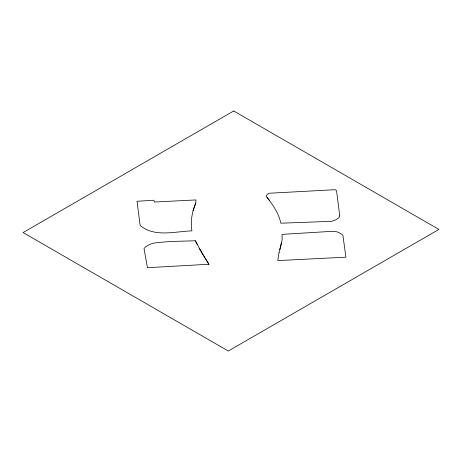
<?xml version="1.0" encoding="UTF-8"?>
<svg xmlns="http://www.w3.org/2000/svg" width="462" height="462" viewBox="0 0 462 462"><rect width="100%" height="100%" fill="white"/><g stroke="black" fill="none" stroke-linecap="round" stroke-linejoin="round"><path stroke-width="0.69" d="M195.807 203.009L195.94 199.936L154.418 202.033L153.898 200.237L137.035 201.282L140.148 225.404C154.187 237.641 175.265 231.404 191.915 230.873C190.35 221.419 192.019 211.752 195.807 203.009L193.081 210.724M279.897 249.63L281.474 243.139M208.94 264.258L147.442 267.694L144 248.585C146.379 245.466 150.231 244.034 153.915 243.099C167.637 241.158 181.543 241.303 195.362 240.748L202.264 253.696L208.94 264.258L199.214 248.244M267.001 197.297L269.427 200.52M195.362 240.748L197.297 244.635M279.002 252.754L277.778 260.585L345.899 257.178L342.919 235.227C339.553 232.34 335.337 230.642 330.85 231.41L282.051 234.367L282.155 239.766L279.002 252.754M339.761 215.904L338.658 217.977L335.695 219.848L331.577 221.327L280.827 223.198C278.713 212.93 272.464 204.25 266.106 196.142L267.215 194.427L269.259 193.243L335.135 189.691L336.532 190.69L339.761 215.904M233.708 110.972L23.1 232.565L228.292 351.028L438.9 229.435L233.708 110.972"/></g></svg>
